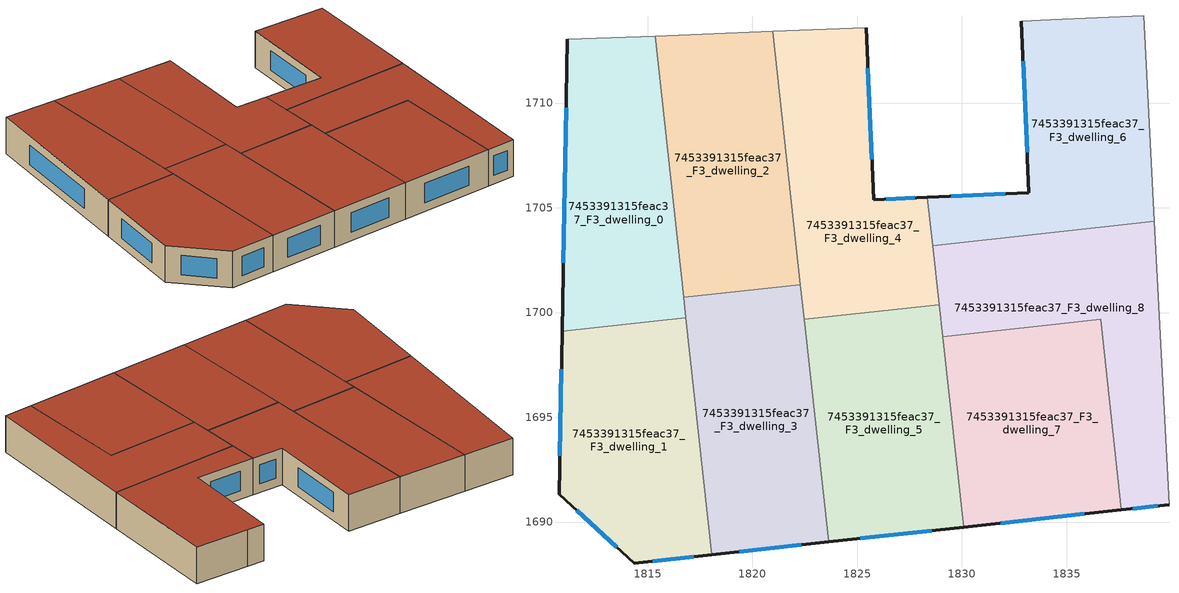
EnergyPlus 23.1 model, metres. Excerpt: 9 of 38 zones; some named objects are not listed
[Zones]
7453391315feac37_F3_dwelling_0
 floor to 7453391315feac37_F2_dwelling_0 (EU_floor_Construction): 1815.35,1713.2 1816.83,1699.76 1810.91,1699.11 1811.17,1713.04 z9
 wall outside (EU_wall_Construction): 1811.17,1713.04 1810.91,1699.11 z9:12
 wall adiabatic (EU_wall_Construction): 1815.35,1713.2 1811.17,1713.04 z9:12
 wall to 7453391315feac37_F3_dwelling_1 (EU_wall_Construction): 1810.91,1699.11 1816.83,1699.76 z9:12
 wall to 7453391315feac37_F3_dwelling_2 (EU_wall_Construction): 1816.72,1700.72 1815.35,1713.2 z9:12
 wall to 7453391315feac37_F3_dwelling_3 (EU_wall_Construction): 1816.82,1699.76 1816.72,1700.72 z9:12
 window (EU_Window_Construction): 1811.11,1709.77 1810.97,1702.38 z9.7:11.3
 roof outside (EU_roof_Construction): 1816.83,1699.76 1815.35,1713.2 1811.17,1713.04 1810.91,1699.11 z12
7453391315feac37_F3_dwelling_1
 floor to 7453391315feac37_F2_dwelling_1 (EU_floor_Construction): 1816.83,1699.76 1818.07,1688.43 1814.36,1688.03 1810.77,1691.33 1810.91,1699.11 z9
 wall outside (EU_wall_Construction): 1810.91,1699.11 1810.77,1691.33 1814.36,1688.03 1818.07,1688.43 z9:12
 wall to 7453391315feac37_F3_dwelling_3 (EU_wall_Construction): 1818.07,1688.43 1816.83,1699.76 z9:12
 window (EU_Window_Construction): 1811.61,1690.56 1813.52,1688.8 / 1810.88,1697.28 1810.8,1693.16 / 1815.23,1688.12 1817.2,1688.34 z9.7:11.3
 roof outside (EU_roof_Construction): 1818.07,1688.43 1816.83,1699.76 1810.91,1699.11 1810.77,1691.33 1814.36,1688.03 z12
7453391315feac37_F3_dwelling_2
 floor to 7453391315feac37_F2_dwelling_2 (EU_floor_Construction): 1820.97,1713.42 1822.29,1701.33 1816.72,1700.72 1815.35,1713.2 z9
 wall adiabatic (EU_wall_Construction): 1820.97,1713.42 1815.35,1713.2 z9:12
 wall to 7453391315feac37_F3_dwelling_3 (EU_wall_Construction): 1816.72,1700.72 1822.29,1701.33 z9:12
 wall to 7453391315feac37_F3_dwelling_4 (EU_wall_Construction): 1822.29,1701.33 1820.97,1713.42 z9:12
 roof outside (EU_roof_Construction): 1822.29,1701.33 1820.97,1713.42 1815.35,1713.2 1816.72,1700.72 z12
7453391315feac37_F3_dwelling_3
 floor to 7453391315feac37_F2_dwelling_3 (EU_floor_Construction): 1822.29,1701.33 1823.64,1689.05 1818.07,1688.43 1816.72,1700.72 z9
 wall outside (EU_wall_Construction): 1818.07,1688.43 1823.64,1689.05 z9:12
 wall to 7453391315feac37_F3_dwelling_5 (EU_wall_Construction): 1823.64,1689.05 1822.48,1699.67 z9:12
 wall to 7453391315feac37_F3_dwelling_4 (EU_wall_Construction): 1822.48,1699.67 1822.29,1701.33 z9:12
 window (EU_Window_Construction): 1819.37,1688.58 1822.33,1688.9 z9.7:11.3
 roof outside (EU_roof_Construction): 1823.64,1689.05 1822.29,1701.33 1816.72,1700.72 1818.07,1688.43 z12
7453391315feac37_F3_dwelling_4
 floor to 7453391315feac37_F2_dwelling_4 (EU_floor_Construction): 1825.43,1713.59 1825.8,1705.39 1828.36,1705.51 1828.92,1700.38 1822.48,1699.67 1820.97,1713.42 z9
 wall outside (EU_wall_Construction): 1828.36,1705.51 1825.8,1705.39 1825.43,1713.59 z9:12
 wall adiabatic (EU_wall_Construction): 1825.43,1713.59 1820.97,1713.42 z9:12
 wall to 7453391315feac37_F3_dwelling_5 (EU_wall_Construction): 1822.48,1699.67 1828.92,1700.38 z9:12
 wall to 7453391315feac37_F3_dwelling_8 (EU_wall_Construction): 1828.92,1700.38 1828.61,1703.2 z9:12
 wall to 7453391315feac37_F3_dwelling_6 (EU_wall_Construction): 1828.61,1703.2 1828.36,1705.51 z9:12
 window (EU_Window_Construction): 1825.71,1707.32 1825.51,1711.66 / 1827.76,1705.48 1826.4,1705.42 z9.7:11.3
 roof outside (EU_roof_Construction): 1828.92,1700.38 1828.36,1705.51 1825.8,1705.39 1825.43,1713.59 1820.97,1713.42 1822.48,1699.67 z12
7453391315feac37_F3_dwelling_5
 floor to 7453391315feac37_F2_dwelling_5 (EU_floor_Construction): 1828.92,1700.38 1830.09,1689.75 1823.64,1689.05 1822.48,1699.67 z9
 wall outside (EU_wall_Construction): 1823.64,1689.05 1830.09,1689.75 z9:12
 wall to 7453391315feac37_F3_dwelling_7 (EU_wall_Construction): 1830.09,1689.75 1829.09,1698.84 z9:12
 wall to 7453391315feac37_F3_dwelling_8 (EU_wall_Construction): 1829.09,1698.85 1828.92,1700.38 z9:12
 window (EU_Window_Construction): 1825.15,1689.21 1828.57,1689.59 z9.7:11.3
 roof outside (EU_roof_Construction): 1830.09,1689.75 1828.92,1700.38 1822.48,1699.67 1823.64,1689.05 z12
7453391315feac37_F3_dwelling_6
 floor to 7453391315feac37_F2_dwelling_6 (EU_floor_Construction): 1838.67,1714.17 1839.18,1704.36 1828.61,1703.2 1828.36,1705.51 1833.2,1705.72 1832.84,1713.91 1834.24,1713.98 z9
 wall outside (EU_wall_Construction): 1832.84,1713.91 1833.2,1705.72 1828.36,1705.51 z9:12
 wall adiabatic (EU_wall_Construction): 1839.18,1704.36 1838.67,1714.17 1834.24,1713.98 1832.84,1713.91 z9:12
 wall to 7453391315feac37_F3_dwelling_8 (EU_wall_Construction): 1828.61,1703.2 1839.18,1704.36 z9:12
 window (EU_Window_Construction): 1832.92,1711.99 1833.11,1707.64 / 1832.06,1705.67 1829.5,1705.56 z9.7:11.3
 roof outside (EU_roof_Construction): 1839.18,1704.36 1838.67,1714.17 1834.24,1713.98 1832.84,1713.91 1833.2,1705.72 1828.36,1705.51 1828.61,1703.2 z12
7453391315feac37_F3_dwelling_7
 floor to 7453391315feac37_F2_dwelling_7 (EU_floor_Construction): 1836.62,1699.67 1837.62,1690.58 1830.09,1689.75 1829.09,1698.84 z9
 wall outside (EU_wall_Construction): 1830.09,1689.75 1837.62,1690.58 z9:12
 wall to 7453391315feac37_F3_dwelling_8 (EU_wall_Construction): 1837.62,1690.58 1836.62,1699.67 1829.09,1698.84 z9:12
 window (EU_Window_Construction): 1831.85,1689.95 1835.85,1690.39 z9.7:11.3
 roof outside (EU_roof_Construction): 1837.62,1690.58 1836.62,1699.67 1829.09,1698.84 1830.09,1689.75 z12
7453391315feac37_F3_dwelling_8
 floor to 7453391315feac37_F2_dwelling_8 (EU_floor_Construction): 1839.18,1704.36 1839.89,1690.83 1837.62,1690.58 1836.62,1699.67 1829.09,1698.84 1828.61,1703.2 z9
 wall outside (EU_wall_Construction): 1837.62,1690.58 1839.89,1690.83 z9:12
 wall adiabatic (EU_wall_Construction): 1839.89,1690.83 1839.18,1704.36 z9:12
 window (EU_Window_Construction): 1838.15,1690.64 1839.35,1690.77 z9.7:11.3
 roof outside (EU_roof_Construction): 1839.89,1690.83 1839.18,1704.36 1828.61,1703.2 1829.09,1698.84 1836.62,1699.67 1837.62,1690.58 z12
[Building]
EU S2 Campaign: North Axis=0; Terrain=City; Solar Distribution=FullExterior
[Site:Location]
Budapest.Ferenc.Liszt.Intl.AP: Latitude=47.437; Longitude=19.256; Time Zone=1; Elevation=185
[SizingPeriod:WeatherFileDays]
AnnualSizingPeriod: Begin Month=1; Begin Day of Month=1; End Month=12; End Day of Month=31; Day of Week for Start Day=Monday; Use Weather File Daylight Saving Period=No; Use Weather File Rain and Snow Indicators=No
[MATERIAL]
EU_InternalMass_Material: Roughness=MediumRough; Thickness=0.1; Conductivity=1; Density=1800; Specific Heat=900; Thermal Absorptance=0.9; Solar Absorptance=0.7; Visible Absorptance=0.7
[MATERIAL:NOMASS] Roughness=MediumRough; Thermal Absorptance=0.9; Solar Absorptance=0.7; Visible Absorptance=0.7
Name | Thermal Resistance
EU_wall_NoMass | 0.832559
EU_roof_NoMass | 1.39638
EU_floor_NoMass | 0.872794
[WINDOWMATERIAL:SIMPLEGLAZINGSYSTEM]
EU_Window_SimpleGlazing: UFactor=2.79869; Solar Heat Gain Coefficient=0.75; Visible Transmittance=0.75
[CONSTRUCTION]
EU_wall_Construction: EU_wall_NoMass
EU_roof_Construction: EU_roof_NoMass
EU_floor_Construction: EU_floor_NoMass
EU_Window_Construction: EU_Window_SimpleGlazing
EU_InternalMass_Construction: EU_InternalMass_Material
[ZONE] Type=1; Multiplier=1; Ceiling Height=autocalculate; Floor Area=autocalculate; Part of Total Floor Area=Yes
Name | Volume
7453391315feac37_F3_dwelling_0 | 207.899
7453391315feac37_F3_dwelling_1 | 207.892
7453391315feac37_F3_dwelling_2 | 207.886
7453391315feac37_F3_dwelling_3 | 207.911
7453391315feac37_F3_dwelling_4 | 207.863
7453391315feac37_F3_dwelling_5 | 207.865
7453391315feac37_F3_dwelling_6 | 207.895
7453391315feac37_F3_dwelling_7 | 207.87
7453391315feac37_F3_dwelling_8 | 207.864
[INTERNALMASS] Construction=EU_InternalMass_Construction
Name | Zone or ZoneList | Surface Area
7453391315feac37_F3_dwelling_0_EU_InternalMass | 7453391315feac37_F3_dwelling_0 | 69.3002
7453391315feac37_F3_dwelling_1_EU_InternalMass | 7453391315feac37_F3_dwelling_1 | 69.2973
7453391315feac37_F3_dwelling_2_EU_InternalMass | 7453391315feac37_F3_dwelling_2 | 69.2966
7453391315feac37_F3_dwelling_3_EU_InternalMass | 7453391315feac37_F3_dwelling_3 | 69.3032
7453391315feac37_F3_dwelling_4_EU_InternalMass | 7453391315feac37_F3_dwelling_4 | 69.2875
7453391315feac37_F3_dwelling_5_EU_InternalMass | 7453391315feac37_F3_dwelling_5 | 69.2878
7453391315feac37_F3_dwelling_6_EU_InternalMass | 7453391315feac37_F3_dwelling_6 | 69.2979
7453391315feac37_F3_dwelling_7_EU_InternalMass | 7453391315feac37_F3_dwelling_7 | 69.2925
7453391315feac37_F3_dwelling_8_EU_InternalMass | 7453391315feac37_F3_dwelling_8 | 69.288
[OTHEREQUIPMENT] Fuel Type=Electricity; Design Level Calculation Method=Watts/Area; Power per Zone Floor Area=1; Fraction Latent=0; Fraction Radiant=0; Fraction Lost=0; Carbon Dioxide Generation Rate=0; EndUse Subcategory=EU_Step8_InternalGains
Name | Zone or ZoneList or Space or SpaceList | Schedule
EU_Step8_InternalGain_7453391315feac37_F3_dwelling_0_f000 | 7453391315feac37_F3_dwelling_0 | EU_Step8_GainSchedule_7453391315feac37_F3_dwelling_0_f000
EU_Step8_InternalGain_7453391315feac37_F3_dwelling_1_f000 | 7453391315feac37_F3_dwelling_1 | EU_Step8_GainSchedule_7453391315feac37_F3_dwelling_1_f000
EU_Step8_InternalGain_7453391315feac37_F3_dwelling_2_f000 | 7453391315feac37_F3_dwelling_2 | EU_Step8_GainSchedule_7453391315feac37_F3_dwelling_2_f000
EU_Step8_InternalGain_7453391315feac37_F3_dwelling_3_f000 | 7453391315feac37_F3_dwelling_3 | EU_Step8_GainSchedule_7453391315feac37_F3_dwelling_3_f000
EU_Step8_InternalGain_7453391315feac37_F3_dwelling_4_f000 | 7453391315feac37_F3_dwelling_4 | EU_Step8_GainSchedule_7453391315feac37_F3_dwelling_4_f000
EU_Step8_InternalGain_7453391315feac37_F3_dwelling_5_f000 | 7453391315feac37_F3_dwelling_5 | EU_Step8_GainSchedule_7453391315feac37_F3_dwelling_5_f000
EU_Step8_InternalGain_7453391315feac37_F3_dwelling_6_f000 | 7453391315feac37_F3_dwelling_6 | EU_Step8_GainSchedule_7453391315feac37_F3_dwelling_6_f000
EU_Step8_InternalGain_7453391315feac37_F3_dwelling_7_f000 | 7453391315feac37_F3_dwelling_7 | EU_Step8_GainSchedule_7453391315feac37_F3_dwelling_7_f000
EU_Step8_InternalGain_7453391315feac37_F3_dwelling_8_f000 | 7453391315feac37_F3_dwelling_8 | EU_Step8_GainSchedule_7453391315feac37_F3_dwelling_8_f000
[ZONEVENTILATION:DESIGNFLOWRATE] Schedule=EU_AlwaysOn; Design Flow Rate Calculation Method=AirChanges/Hour; Air Changes per Hour=0.475469; Ventilation Type=Natural; Fan Pressure Rise=0; Fan Total Efficiency=1; Constant Term Coefficient=1; Temperature Term Coefficient=0; Velocity Term Coefficient=0; Velocity Squared Term Coefficient=0; Minimum Indoor Temperature=-100; Maximum Indoor Temperature=100; Delta Temperature=-100; Minimum Outdoor Temperature=-100; Maximum Outdoor Temperature=100; Maximum Wind Speed=40
Name | Zone or ZoneList or Space or SpaceList
EU_ConstantAir_7453391315feac37_F3_dwelling_0 | 7453391315feac37_F3_dwelling_0
EU_ConstantAir_7453391315feac37_F3_dwelling_1 | 7453391315feac37_F3_dwelling_1
EU_ConstantAir_7453391315feac37_F3_dwelling_2 | 7453391315feac37_F3_dwelling_2
EU_ConstantAir_7453391315feac37_F3_dwelling_3 | 7453391315feac37_F3_dwelling_3
EU_ConstantAir_7453391315feac37_F3_dwelling_4 | 7453391315feac37_F3_dwelling_4
EU_ConstantAir_7453391315feac37_F3_dwelling_5 | 7453391315feac37_F3_dwelling_5
EU_ConstantAir_7453391315feac37_F3_dwelling_6 | 7453391315feac37_F3_dwelling_6
EU_ConstantAir_7453391315feac37_F3_dwelling_7 | 7453391315feac37_F3_dwelling_7
EU_ConstantAir_7453391315feac37_F3_dwelling_8 | 7453391315feac37_F3_dwelling_8
[HVACTEMPLATE:ZONE:IDEALLOADSAIRSYSTEM] System Availability Schedule=EU_AlwaysOn; Maximum Heating Supply Air Temperature=50; Minimum Cooling Supply Air Temperature=13; Maximum Heating Supply Air Humidity Ratio=0.0156; Minimum Cooling Supply Air Humidity Ratio=0.0077; Heating Limit=NoLimit; Cooling Limit=NoLimit; Heating Availability Schedule=EU_AlwaysOn; Cooling Availability Schedule=EU_CoolingOff; Dehumidification Control Type=ConstantSensibleHeatRatio; Cooling Sensible Heat Ratio=0.7; Dehumidification Setpoint=60; Humidification Control Type=None; Humidification Setpoint=30; Outdoor Air Method=None; Outdoor Air Flow Rate per Person=0.00944; Outdoor Air Flow Rate per Zone Floor Area=0; Outdoor Air Flow Rate per Zone=0; Demand Controlled Ventilation Type=None; Outdoor Air Economizer Type=NoEconomizer; Heat Recovery Type=None; Sensible Heat Recovery Effectiveness=0.7; Latent Heat Recovery Effectiveness=0.65
Name | Template Thermostat
7453391315feac37_F3_dwelling_0 | EU_HeatOnly_7453391315feac37_F3_dwelling_0
7453391315feac37_F3_dwelling_1 | EU_HeatOnly_7453391315feac37_F3_dwelling_1
7453391315feac37_F3_dwelling_2 | EU_HeatOnly_7453391315feac37_F3_dwelling_2
7453391315feac37_F3_dwelling_3 | EU_HeatOnly_7453391315feac37_F3_dwelling_3
7453391315feac37_F3_dwelling_4 | EU_HeatOnly_7453391315feac37_F3_dwelling_4
7453391315feac37_F3_dwelling_5 | EU_HeatOnly_7453391315feac37_F3_dwelling_5
7453391315feac37_F3_dwelling_6 | EU_HeatOnly_7453391315feac37_F3_dwelling_6
7453391315feac37_F3_dwelling_7 | EU_HeatOnly_7453391315feac37_F3_dwelling_7
7453391315feac37_F3_dwelling_8 | EU_HeatOnly_7453391315feac37_F3_dwelling_8
[SIZING:ZONE] Zone Cooling Design Supply Air Temperature Input Method=SupplyAirTemperature; Zone Cooling Design Supply Air Temperature=13; Zone Heating Design Supply Air Temperature Input Method=SupplyAirTemperature; Zone Heating Design Supply Air Temperature=50; Zone Cooling Design Supply Air Humidity Ratio=0.008; Zone Heating Design Supply Air Humidity Ratio=0.008; Cooling Design Air Flow Method=DesignDay; Cooling Design Air Flow Rate=0; Cooling Minimum Air Flow per Zone Floor Area=0.000762; Cooling Minimum Air Flow=0; Cooling Minimum Air Flow Fraction=0.2; Heating Design Air Flow Method=DesignDay; Heating Design Air Flow Rate=0; Heating Maximum Air Flow per Zone Floor Area=0.002032; Heating Maximum Air Flow=0.141576; Heating Maximum Air Flow Fraction=0.3; Account for Dedicated Outdoor Air System=No; Dedicated Outdoor Air System Control Strategy=NeutralSupplyAir; Dedicated Outdoor Air Low Setpoint Temperature for Design=autosize; Dedicated Outdoor Air High Setpoint Temperature for Design=autosize; Zone Load Sizing Method=Sensible Load Only No Latent Load; Zone Latent Cooling Design Supply Air Humidity Ratio Input Method=HumidityRatioDifference; Zone Cooling Design Supply Air Humidity Ratio Difference=0.005; Zone Latent Heating Design Supply Air Humidity Ratio Input Method=HumidityRatioDifference; Zone Humidification Design Supply Air Humidity Ratio Difference=0.005
7453391315feac37_F3_dwelling_0; 7453391315feac37_F3_dwelling_1; 7453391315feac37_F3_dwelling_2; 7453391315feac37_F3_dwelling_3; 7453391315feac37_F3_dwelling_4; 7453391315feac37_F3_dwelling_5; 7453391315feac37_F3_dwelling_6; 7453391315feac37_F3_dwelling_7; 7453391315feac37_F3_dwelling_8
[SCHEDULE:CONSTANT]
Name | Hourly Value
EU_AlwaysOn | 1
EU_CoolingOff | 0
[SCHEDULE:FILE] Column Number=1; Rows to Skip at Top=0; Number of Hours of Data=8760; Column Separator=Comma; Interpolate to Timestep=No; Minutes per Item=60; Adjust Schedule for Daylight Savings=Yes
Name | File
EU_Step8_GainSchedule_7453391315feac37_F3_dwelling_0_f000 | ../../schedules/7453391315feac37/7453391315feac37_F3_dwelling_0_f000_gain.csv
EU_Step8_GainSchedule_7453391315feac37_F3_dwelling_1_f000 | ../../schedules/7453391315feac37/7453391315feac37_F3_dwelling_1_f000_gain.csv
EU_Step8_GainSchedule_7453391315feac37_F3_dwelling_2_f000 | ../../schedules/7453391315feac37/7453391315feac37_F3_dwelling_2_f000_gain.csv
EU_Step8_GainSchedule_7453391315feac37_F3_dwelling_3_f000 | ../../schedules/7453391315feac37/7453391315feac37_F3_dwelling_3_f000_gain.csv
EU_Step8_GainSchedule_7453391315feac37_F3_dwelling_4_f000 | ../../schedules/7453391315feac37/7453391315feac37_F3_dwelling_4_f000_gain.csv
EU_Step8_GainSchedule_7453391315feac37_F3_dwelling_5_f000 | ../../schedules/7453391315feac37/7453391315feac37_F3_dwelling_5_f000_gain.csv
EU_Step8_GainSchedule_7453391315feac37_F3_dwelling_6_f000 | ../../schedules/7453391315feac37/7453391315feac37_F3_dwelling_6_f000_gain.csv
EU_Step8_GainSchedule_7453391315feac37_F3_dwelling_7_f000 | ../../schedules/7453391315feac37/7453391315feac37_F3_dwelling_7_f000_gain.csv
EU_Step8_GainSchedule_7453391315feac37_F3_dwelling_8_f000 | ../../schedules/7453391315feac37/7453391315feac37_F3_dwelling_8_f000_gain.csv
